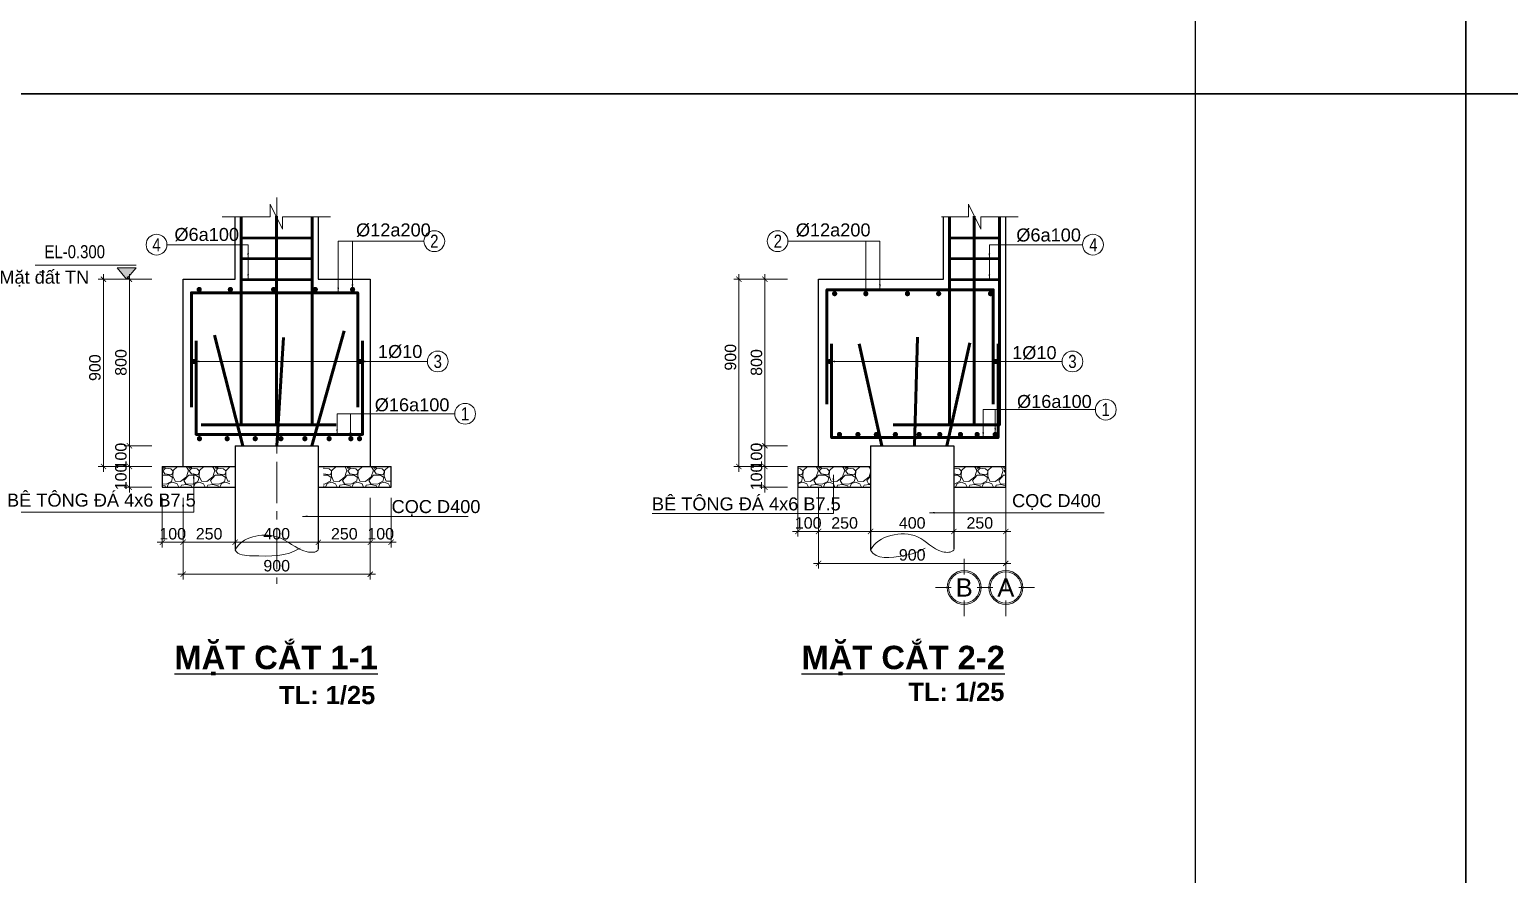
# Model space of a CAD drawing. Header units: millimetres. Extents: x 0 to 84000, y -29700 to 363007.
# Drawn here: x 14384 to 42840, y 192897 to 209135 of the extents above; entities that cross this region are included whole.
import ezdxf
from ezdxf.enums import TextEntityAlignment as Align

# ---------------------------------------------------------------- set-up
doc = ezdxf.new("R2010")
doc.units = ezdxf.units.MM
doc.linetypes.add('CENTER', pattern=[50.8, 31.75, -6.35, 6.35, -6.35])
for name, color, linetype, lineweight in [('- Blur line', 8, 'Continuous', 13), ('- Border', 7, 'Continuous', 25), ('- Dims', 8, 'Continuous', 13), ('- Grid line', 8, 'CENTER', 13), ('- Hatch', 251, 'Continuous', 13), ('- Note', 9, 'Continuous', 13), ('- RebarC', 10, 'Continuous', 50), ('- RebarL', 6, 'Continuous', 60), ('- Text thin', 3, 'Continuous', 25)]:
    doc.layers.add(name, color=color, linetype=linetype, lineweight=lineweight)
doc.styles.add('B-Arial', font='arialbd.ttf')
doc.styles.add('B-Helve Condense', font='VNI-HelveB.TTF')
doc.styles.add('R-Arial', font='arial.ttf')
doc.styles.add('R-Helve Condense', font='VHELVCN.TTF')
doc.dimstyles.new('SC-25-100', dxfattribs={"dimtxt": 220, "dimasz": 100, "dimexe": 100, "dimexo": 200, "dimgap": 50, "dimtad": 1, "dimdec": 0, "dimlfac": 0.25, "dimzin": 0, "dimdsep": 46, "dimtxsty": 'R-Arial', "dimblk": 'ARCHTICK', "dimcen": 0.5, "dimdle": 100, "dimclrd": 256, "dimclre": 256, "dimclrt": 4, "dimadec": 0, "dimazin": 0, "dimtfac": 1, "dimtdec": 0, "dimtix": 1, "dimtmove": 0, "dimatfit": 3, "dimfxl": 1, "dimtolj": 1, "dimtzin": 0, "dimlwd": -1, "dimlwe": -1, "dimarcsym": 0})

# ---------------------------------------------------------------- blocks, each defined once
blk = doc.blocks.new('_ArchTick')
at = {"color": 0, "linetype": 'ByBlock', "const_width": 0.15}
blk.add_lwpolyline([(-0.5, -0.5), (0.5, 0.5)], dxfattribs=at)
blk = doc.blocks.new('*D40')
at = {"layer": '- Dims', "transparency": 16777216}
for p, q in [((16736, 200737), (16204, 200737)), ((16304, 200737), (16304, 200837)), ((16304, 200337), (16304, 200737)), ((16736, 200337), (16204, 200337)), ((16304, 200337), (16304, 200237))]:
    blk.add_line(p, q, dxfattribs=at)
at = {"layer": 'Defpoints', "color": 0, "transparency": 16777216}
for p in [(16304, 200737), (16936, 200737), (16936, 200337)]:
    blk.add_point(p, dxfattribs=at)
at = {"layer": '- Dims', "transparency": 16777216, "xscale": 100, "yscale": 100, "zscale": 100}
for p, rotation in [((16304, 200737), 270), ((16304, 200337), 90)]:
    blk.add_blockref('_ArchTick', p, dxfattribs=dict(at, rotation=rotation))
at = {"layer": '- Dims', "color": 4, "transparency": 16777216, "insert": (16141, 200537), "char_height": 220, "attachment_point": 5, "rotation": 90, "style": 'R-Arial'}
blk.add_mtext('\\A1;100', dxfattribs=at)
blk = doc.blocks.new('*D41')
at = {"layer": '- Dims', "transparency": 16777216}
for p, q in [((16304, 201137), (16304, 201237)), ((16736, 201137), (16204, 201137)), ((16304, 200737), (16304, 201137)), ((16736, 200737), (16204, 200737)), ((16304, 200737), (16304, 200637))]:
    blk.add_line(p, q, dxfattribs=at)
at = {"layer": 'Defpoints', "color": 0, "transparency": 16777216}
for p in [(16304, 201137), (16936, 201137), (16936, 200737)]:
    blk.add_point(p, dxfattribs=at)
at = {"layer": '- Dims', "transparency": 16777216, "xscale": 100, "yscale": 100, "zscale": 100}
for p, rotation in [((16304, 201137), 270), ((16304, 200737), 90)]:
    blk.add_blockref('_ArchTick', p, dxfattribs=dict(at, rotation=rotation))
at = {"layer": '- Dims', "color": 4, "transparency": 16777216, "insert": (16141, 200937), "char_height": 220, "attachment_point": 5, "rotation": 90, "style": 'R-Arial'}
blk.add_mtext('\\A1;100', dxfattribs=at)
blk = doc.blocks.new('*D42')
at = {"layer": '- Dims', "transparency": 16777216}
for p, q in [((16736, 204337), (16204, 204337)), ((16304, 201037), (16304, 204437)), ((16736, 201137), (16204, 201137))]:
    blk.add_line(p, q, dxfattribs=at)
at = {"layer": 'Defpoints', "color": 0, "transparency": 16777216}
for p in [(16304, 204337), (16936, 204337), (16936, 201137)]:
    blk.add_point(p, dxfattribs=at)
at = {"layer": '- Dims', "transparency": 16777216, "xscale": 100, "yscale": 100, "zscale": 100}
for p, rotation in [((16304, 204337), 90), ((16304, 201137), 270)]:
    blk.add_blockref('_ArchTick', p, dxfattribs=dict(at, rotation=rotation))
at = {"layer": '- Dims', "color": 4, "transparency": 16777216, "insert": (16141, 202737), "char_height": 220, "attachment_point": 5, "rotation": 90, "style": 'R-Arial'}
blk.add_mtext('\\A1;800', dxfattribs=at)
blk = doc.blocks.new('*D43')
at = {"layer": '- Dims', "transparency": 16777216}
for p, q in [((16736, 204337), (15704, 204337)), ((15804, 200637), (15804, 204437)), ((16736, 200737), (15704, 200737))]:
    blk.add_line(p, q, dxfattribs=at)
at = {"layer": 'Defpoints', "color": 0, "transparency": 16777216}
for p in [(15804, 204337), (16936, 204337), (16936, 200737)]:
    blk.add_point(p, dxfattribs=at)
at = {"layer": '- Dims', "transparency": 16777216, "xscale": 100, "yscale": 100, "zscale": 100}
for p, rotation in [((15804, 204337), 90), ((15804, 200737), 270)]:
    blk.add_blockref('_ArchTick', p, dxfattribs=dict(at, rotation=rotation))
at = {"layer": '- Dims', "color": 4, "transparency": 16777216, "insert": (15641, 202637), "char_height": 220, "attachment_point": 5, "rotation": 90, "style": 'R-Arial'}
blk.add_mtext('\\A1;900', dxfattribs=at)
blk = doc.blocks.new('*D44')
at = {"layer": '- Dims', "transparency": 16777216}
for p, q in [((16936, 200137), (16936, 199181)), ((17336, 200137), (17336, 199181)), ((16936, 199281), (16836, 199281)), ((16936, 199281), (17336, 199281)), ((17336, 199281), (17436, 199281))]:
    blk.add_line(p, q, dxfattribs=at)
at = {"layer": 'Defpoints', "color": 0, "transparency": 16777216}
for p in [(16936, 200337), (17336, 200337), (17336, 199281)]:
    blk.add_point(p, dxfattribs=at)
at = {"layer": '- Dims', "transparency": 16777216, "xscale": 100, "yscale": 100, "zscale": 100}
blk.add_blockref('_ArchTick', (16936, 199281), dxfattribs=at)
at = {"layer": '- Dims', "transparency": 16777216, "xscale": 100, "yscale": 100, "zscale": 100, "rotation": 180}
blk.add_blockref('_ArchTick', (17336, 199281), dxfattribs=at)
at = {"layer": '- Dims', "color": 4, "transparency": 16777216, "insert": (17136, 199443), "char_height": 220, "attachment_point": 5, "style": 'R-Arial'}
blk.add_mtext('\\A1;100', dxfattribs=at)
blk = doc.blocks.new('*D45')
at = {"layer": '- Dims', "transparency": 16777216}
for p, q in [((17336, 200137), (17336, 199181)), ((18336, 200137), (18336, 199181)), ((17236, 199281), (18436, 199281))]:
    blk.add_line(p, q, dxfattribs=at)
at = {"layer": 'Defpoints', "color": 0, "transparency": 16777216}
for p in [(17336, 200337), (18336, 200337), (18336, 199281)]:
    blk.add_point(p, dxfattribs=at)
at = {"layer": '- Dims', "transparency": 16777216, "xscale": 100, "yscale": 100, "zscale": 100, "rotation": 180}
blk.add_blockref('_ArchTick', (17336, 199281), dxfattribs=at)
at = {"layer": '- Dims', "transparency": 16777216, "xscale": 100, "yscale": 100, "zscale": 100}
blk.add_blockref('_ArchTick', (18336, 199281), dxfattribs=at)
at = {"layer": '- Dims', "color": 4, "transparency": 16777216, "insert": (17836, 199443), "char_height": 220, "attachment_point": 5, "style": 'R-Arial'}
blk.add_mtext('\\A1;250', dxfattribs=at)
blk = doc.blocks.new('*D46')
at = {"layer": '- Dims', "transparency": 16777216}
for p, q in [((18336, 200137), (18336, 199181)), ((19936, 200137), (19936, 199181)), ((18236, 199281), (20036, 199281))]:
    blk.add_line(p, q, dxfattribs=at)
at = {"layer": 'Defpoints', "color": 0, "transparency": 16777216}
for p in [(18336, 200337), (19936, 200337), (19936, 199281)]:
    blk.add_point(p, dxfattribs=at)
at = {"layer": '- Dims', "transparency": 16777216, "xscale": 100, "yscale": 100, "zscale": 100, "rotation": 180}
blk.add_blockref('_ArchTick', (18336, 199281), dxfattribs=at)
at = {"layer": '- Dims', "transparency": 16777216, "xscale": 100, "yscale": 100, "zscale": 100}
blk.add_blockref('_ArchTick', (19936, 199281), dxfattribs=at)
at = {"layer": '- Dims', "color": 4, "transparency": 16777216, "insert": (19136, 199443), "char_height": 220, "attachment_point": 5, "style": 'R-Arial'}
blk.add_mtext('\\A1;400', dxfattribs=at)
blk = doc.blocks.new('*D47')
at = {"layer": '- Dims', "transparency": 16777216}
for p, q in [((19936, 200137), (19936, 199181)), ((20936, 200137), (20936, 199181)), ((19836, 199281), (21036, 199281))]:
    blk.add_line(p, q, dxfattribs=at)
at = {"layer": 'Defpoints', "color": 0, "transparency": 16777216}
for p in [(19936, 200337), (20936, 200337), (20936, 199281)]:
    blk.add_point(p, dxfattribs=at)
at = {"layer": '- Dims', "transparency": 16777216, "xscale": 100, "yscale": 100, "zscale": 100, "rotation": 180}
blk.add_blockref('_ArchTick', (19936, 199281), dxfattribs=at)
at = {"layer": '- Dims', "transparency": 16777216, "xscale": 100, "yscale": 100, "zscale": 100}
blk.add_blockref('_ArchTick', (20936, 199281), dxfattribs=at)
at = {"layer": '- Dims', "color": 4, "transparency": 16777216, "insert": (20436, 199443), "char_height": 220, "attachment_point": 5, "style": 'R-Arial'}
blk.add_mtext('\\A1;250', dxfattribs=at)
blk = doc.blocks.new('*D48')
at = {"layer": '- Dims', "transparency": 16777216}
for p, q in [((20936, 200137), (20936, 199181)), ((21336, 200137), (21336, 199181)), ((20936, 199281), (20836, 199281)), ((20936, 199281), (21336, 199281)), ((21336, 199281), (21436, 199281))]:
    blk.add_line(p, q, dxfattribs=at)
at = {"layer": 'Defpoints', "color": 0, "transparency": 16777216}
for p in [(20936, 200337), (21336, 200337), (21336, 199281)]:
    blk.add_point(p, dxfattribs=at)
at = {"layer": '- Dims', "transparency": 16777216, "xscale": 100, "yscale": 100, "zscale": 100}
blk.add_blockref('_ArchTick', (20936, 199281), dxfattribs=at)
at = {"layer": '- Dims', "transparency": 16777216, "xscale": 100, "yscale": 100, "zscale": 100, "rotation": 180}
blk.add_blockref('_ArchTick', (21336, 199281), dxfattribs=at)
at = {"layer": '- Dims', "color": 4, "transparency": 16777216, "insert": (21136, 199443), "char_height": 220, "attachment_point": 5, "style": 'R-Arial'}
blk.add_mtext('\\A1;100', dxfattribs=at)
blk = doc.blocks.new('*D49')
at = {"layer": '- Dims', "transparency": 16777216}
for p, q in [((17336, 200137), (17336, 198567)), ((20936, 200137), (20936, 198567)), ((17236, 198667), (21036, 198667))]:
    blk.add_line(p, q, dxfattribs=at)
at = {"layer": 'Defpoints', "color": 0, "transparency": 16777216}
for p in [(17336, 200337), (20936, 200337), (20936, 198667)]:
    blk.add_point(p, dxfattribs=at)
at = {"layer": '- Dims', "transparency": 16777216, "xscale": 100, "yscale": 100, "zscale": 100, "rotation": 180}
blk.add_blockref('_ArchTick', (17336, 198667), dxfattribs=at)
at = {"layer": '- Dims', "transparency": 16777216, "xscale": 100, "yscale": 100, "zscale": 100}
blk.add_blockref('_ArchTick', (20936, 198667), dxfattribs=at)
at = {"layer": '- Dims', "color": 4, "transparency": 16777216, "insert": (19136, 198829), "char_height": 220, "attachment_point": 5, "style": 'R-Arial'}
blk.add_mtext('\\A1;900', dxfattribs=at)
blk = doc.blocks.new('Steel symbol')
at = {"layer": '- Note', "color": 7}
blk.add_circle((0, 0), 200, dxfattribs=at)
at = {"layer": '- Note', "color": 3, "style": 'R-Helve Condense', "flags": 4}
blk.add_attdef('1', text='', height=250, dxfattribs=at).set_placement((0, 0), align=Align.MIDDLE_CENTER)
blk = doc.blocks.new('*U8')
blk.add_line((182, 273), (-1761, 273))
blk.add_lwpolyline([(182, 219), (-182, 219), (0, 0), (182, 219)])
blk.add_solid([(182, 219), (0, 0), (-182, 219)])
at = {"layer": '- Text thin', "style": 'R-Helve Condense', "flags": 8}
blk.add_attdef('STOREY', text='', height=250, dxfattribs=at).set_placement((-2243, 547), align=Align.MIDDLE_RIGHT)
for tag, p in [('FL%%P0.000', (-1590, 529)), ('EL%%P0.000', (-1633, 68))]:
    blk.add_attdef(tag, text='', height=250, dxfattribs=at).set_placement(p, align=Align.MIDDLE_LEFT)
blk = doc.blocks.new('*D60')
at = {"layer": '- Dims', "transparency": 16777216}
for p, q in [((28956, 200737), (28424, 200737)), ((28524, 200737), (28524, 200837)), ((28524, 200337), (28524, 200737)), ((28956, 200337), (28424, 200337)), ((28524, 200337), (28524, 200237))]:
    blk.add_line(p, q, dxfattribs=at)
at = {"layer": 'Defpoints', "color": 0, "transparency": 16777216}
for p in [(28524, 200737), (29156, 200737), (29156, 200337)]:
    blk.add_point(p, dxfattribs=at)
at = {"layer": '- Dims', "transparency": 16777216, "xscale": 100, "yscale": 100, "zscale": 100}
for p, rotation in [((28524, 200737), 270), ((28524, 200337), 90)]:
    blk.add_blockref('_ArchTick', p, dxfattribs=dict(at, rotation=rotation))
at = {"layer": '- Dims', "color": 4, "transparency": 16777216, "insert": (28362, 200537), "char_height": 220, "attachment_point": 5, "rotation": 90, "style": 'R-Arial'}
blk.add_mtext('\\A1;100', dxfattribs=at)
blk = doc.blocks.new('*D61')
at = {"layer": '- Dims', "transparency": 16777216}
for p, q in [((28524, 201137), (28524, 201237)), ((28956, 201137), (28424, 201137)), ((28524, 200737), (28524, 201137)), ((28956, 200737), (28424, 200737)), ((28524, 200737), (28524, 200637))]:
    blk.add_line(p, q, dxfattribs=at)
at = {"layer": 'Defpoints', "color": 0, "transparency": 16777216}
for p in [(28524, 201137), (29156, 201137), (29156, 200737)]:
    blk.add_point(p, dxfattribs=at)
at = {"layer": '- Dims', "transparency": 16777216, "xscale": 100, "yscale": 100, "zscale": 100}
for p, rotation in [((28524, 201137), 270), ((28524, 200737), 90)]:
    blk.add_blockref('_ArchTick', p, dxfattribs=dict(at, rotation=rotation))
at = {"layer": '- Dims', "color": 4, "transparency": 16777216, "insert": (28362, 200937), "char_height": 220, "attachment_point": 5, "rotation": 90, "style": 'R-Arial'}
blk.add_mtext('\\A1;100', dxfattribs=at)
blk = doc.blocks.new('*D62')
at = {"layer": '- Dims', "transparency": 16777216}
for p, q in [((28956, 204337), (28424, 204337)), ((28524, 201037), (28524, 204437)), ((28956, 201137), (28424, 201137))]:
    blk.add_line(p, q, dxfattribs=at)
at = {"layer": 'Defpoints', "color": 0, "transparency": 16777216}
for p in [(28524, 204337), (29156, 204337), (29156, 201137)]:
    blk.add_point(p, dxfattribs=at)
at = {"layer": '- Dims', "transparency": 16777216, "xscale": 100, "yscale": 100, "zscale": 100}
for p, rotation in [((28524, 204337), 90), ((28524, 201137), 270)]:
    blk.add_blockref('_ArchTick', p, dxfattribs=dict(at, rotation=rotation))
at = {"layer": '- Dims', "color": 4, "transparency": 16777216, "insert": (28362, 202737), "char_height": 220, "attachment_point": 5, "rotation": 90, "style": 'R-Arial'}
blk.add_mtext('\\A1;800', dxfattribs=at)
blk = doc.blocks.new('*D63')
at = {"layer": '- Dims', "transparency": 16777216}
for p, q in [((28956, 204337), (27924, 204337)), ((28024, 200637), (28024, 204437)), ((28956, 200737), (27924, 200737))]:
    blk.add_line(p, q, dxfattribs=at)
at = {"layer": 'Defpoints', "color": 0, "transparency": 16777216}
for p in [(28024, 204337), (29156, 204337), (29156, 200737)]:
    blk.add_point(p, dxfattribs=at)
at = {"layer": '- Dims', "transparency": 16777216, "xscale": 100, "yscale": 100, "zscale": 100}
for p, rotation in [((28024, 204337), 90), ((28024, 200737), 270)]:
    blk.add_blockref('_ArchTick', p, dxfattribs=dict(at, rotation=rotation))
at = {"layer": '- Dims', "color": 4, "transparency": 16777216, "insert": (27862, 202837), "char_height": 220, "attachment_point": 5, "rotation": 90, "style": 'R-Arial'}
blk.add_mtext('\\A1;900', dxfattribs=at)
blk = doc.blocks.new('*D64')
at = {"layer": '- Dims', "transparency": 16777216}
for p, q in [((29156, 200345), (29156, 199389)), ((29556, 200345), (29556, 199389)), ((29156, 199489), (29056, 199489)), ((29156, 199489), (29556, 199489)), ((29556, 199489), (29656, 199489))]:
    blk.add_line(p, q, dxfattribs=at)
at = {"layer": 'Defpoints', "color": 0, "transparency": 16777216}
for p in [(29156, 200545), (29556, 200545), (29556, 199489)]:
    blk.add_point(p, dxfattribs=at)
at = {"layer": '- Dims', "transparency": 16777216, "xscale": 100, "yscale": 100, "zscale": 100}
blk.add_blockref('_ArchTick', (29156, 199489), dxfattribs=at)
at = {"layer": '- Dims', "transparency": 16777216, "xscale": 100, "yscale": 100, "zscale": 100, "rotation": 180}
blk.add_blockref('_ArchTick', (29556, 199489), dxfattribs=at)
at = {"layer": '- Dims', "color": 4, "transparency": 16777216, "insert": (29356, 199651), "char_height": 220, "attachment_point": 5, "style": 'R-Arial'}
blk.add_mtext('\\A1;100', dxfattribs=at)
blk = doc.blocks.new('*D65')
at = {"layer": '- Dims', "transparency": 16777216}
for p, q in [((29556, 200345), (29556, 199389)), ((30556, 200345), (30556, 199389)), ((29456, 199489), (30656, 199489))]:
    blk.add_line(p, q, dxfattribs=at)
at = {"layer": 'Defpoints', "color": 0, "transparency": 16777216}
for p in [(29556, 200545), (30556, 200545), (30556, 199489)]:
    blk.add_point(p, dxfattribs=at)
at = {"layer": '- Dims', "transparency": 16777216, "xscale": 100, "yscale": 100, "zscale": 100, "rotation": 180}
blk.add_blockref('_ArchTick', (29556, 199489), dxfattribs=at)
at = {"layer": '- Dims', "transparency": 16777216, "xscale": 100, "yscale": 100, "zscale": 100}
blk.add_blockref('_ArchTick', (30556, 199489), dxfattribs=at)
at = {"layer": '- Dims', "color": 4, "transparency": 16777216, "insert": (30056, 199651), "char_height": 220, "attachment_point": 5, "style": 'R-Arial'}
blk.add_mtext('\\A1;250', dxfattribs=at)
blk = doc.blocks.new('*D66')
at = {"layer": '- Dims', "transparency": 16777216}
for p, q in [((30556, 200345), (30556, 199389)), ((32156, 200345), (32156, 199389)), ((30456, 199489), (32256, 199489))]:
    blk.add_line(p, q, dxfattribs=at)
at = {"layer": 'Defpoints', "color": 0, "transparency": 16777216}
for p in [(30556, 200545), (32156, 200545), (32156, 199489)]:
    blk.add_point(p, dxfattribs=at)
at = {"layer": '- Dims', "transparency": 16777216, "xscale": 100, "yscale": 100, "zscale": 100, "rotation": 180}
blk.add_blockref('_ArchTick', (30556, 199489), dxfattribs=at)
at = {"layer": '- Dims', "transparency": 16777216, "xscale": 100, "yscale": 100, "zscale": 100}
blk.add_blockref('_ArchTick', (32156, 199489), dxfattribs=at)
at = {"layer": '- Dims', "color": 4, "transparency": 16777216, "insert": (31356, 199651), "char_height": 220, "attachment_point": 5, "style": 'R-Arial'}
blk.add_mtext('\\A1;400', dxfattribs=at)
blk = doc.blocks.new('*D67')
at = {"layer": '- Dims', "transparency": 16777216}
for p, q in [((32156, 200345), (32156, 199389)), ((33156, 200345), (33156, 199389)), ((32056, 199489), (33256, 199489))]:
    blk.add_line(p, q, dxfattribs=at)
at = {"layer": 'Defpoints', "color": 0, "transparency": 16777216}
for p in [(32156, 200545), (33156, 200545), (33156, 199489)]:
    blk.add_point(p, dxfattribs=at)
at = {"layer": '- Dims', "transparency": 16777216, "xscale": 100, "yscale": 100, "zscale": 100, "rotation": 180}
blk.add_blockref('_ArchTick', (32156, 199489), dxfattribs=at)
at = {"layer": '- Dims', "transparency": 16777216, "xscale": 100, "yscale": 100, "zscale": 100}
blk.add_blockref('_ArchTick', (33156, 199489), dxfattribs=at)
at = {"layer": '- Dims', "color": 4, "transparency": 16777216, "insert": (32656, 199651), "char_height": 220, "attachment_point": 5, "style": 'R-Arial'}
blk.add_mtext('\\A1;250', dxfattribs=at)
blk = doc.blocks.new('*D68')
at = {"layer": '- Dims', "transparency": 16777216}
for p, q in [((29556, 200345), (29556, 198775)), ((33156, 200345), (33156, 198775)), ((29456, 198875), (33256, 198875))]:
    blk.add_line(p, q, dxfattribs=at)
at = {"layer": 'Defpoints', "color": 0, "transparency": 16777216}
for p in [(29556, 200545), (33156, 200545), (33156, 198875)]:
    blk.add_point(p, dxfattribs=at)
at = {"layer": '- Dims', "transparency": 16777216, "xscale": 100, "yscale": 100, "zscale": 100, "rotation": 180}
blk.add_blockref('_ArchTick', (29556, 198875), dxfattribs=at)
at = {"layer": '- Dims', "transparency": 16777216, "xscale": 100, "yscale": 100, "zscale": 100}
blk.add_blockref('_ArchTick', (33156, 198875), dxfattribs=at)
at = {"layer": '- Dims', "color": 4, "transparency": 16777216, "insert": (31356, 199037), "char_height": 220, "attachment_point": 5, "style": 'R-Arial'}
blk.add_mtext('\\A1;900', dxfattribs=at)
blk = doc.blocks.new('Grid symbol')
at = {"layer": '- Grid line', "color": 7, "linetype": 'Continuous', "ltscale": 100}
for points in [[(0, 250), (0, 550)], [(-250, 0), (-550, 0)], [(250, 0), (550, 0)], [(0, -250), (0, -550)]]:
    blk.add_lwpolyline(points, dxfattribs=at)
blk.add_circle((0, 0), 325, dxfattribs=at)
at = {"layer": '- Grid line', "color": 32, "linetype": 'Continuous', "ltscale": 100}
blk.add_circle((0, 0), 300, dxfattribs=at)
at = {"layer": '- Grid line', "color": 3, "style": 'R-Helve Condense', "flags": 4}
blk.add_attdef('A', text='', height=350, dxfattribs=at).set_placement((1, 24), align=Align.MIDDLE_CENTER)

msp = doc.modelspace()

# ---------------------------------------------------------------- hatches: boundary and pattern name
at = {"layer": '- Hatch'}
h = msp.add_hatch(dxfattribs=at)
h.set_pattern_fill('GRAVEL', color=256, scale=20, style=0)
h.set_pattern_definition([(228.0128, (17502.042, 200845.02), (-4064.00345, -4572.0056), [68.344, -6766.1]), (184.9697, (17456.322, 200794.22), (6096.00986, 507.99642), [117.281, -11610.8]), (132.5104, (17339.482, 200784.06), (5079.9963, -5588.00546), [82.696, -8186.94]), (267.2737, (17141.362, 200657.06), (507.9978, 10159.99673), [106.801, -10573.28]), (292.8337, (17136.282, 200550.38), (-2540.00721, 6096.00347), [104.727, -10367.96]), (357.2737, (17176.922, 200453.86), (-10159.99673, 507.9978), [106.801, -10573.28]), (37.6942, (17283.602, 200448.779), (-6604.00417, -5079.99547), [141.239, -13982.62]), (72.2553, (17395.362, 200535.139), (3556.00711, 11176.00324), [133.344, -13201.06]), (121.4296, (17436.002, 200662.14), (-4064.00105, 6603.99223), [107.163, -10609.1]), (175.2364, (17380.12, 200753.58), (5587.9956, -507.99523), [122.343, -5994.78]), (222.3974, (17258.202, 200763.739), (-6096.000183, -5587.99273), [158.216, -15663.36]), (138.8141, (17644.28, 200651.98), (-3555.99773, 3047.9953), [54, -5346.12]), (171.4692, (17603.642, 200687.54), (6603.98992, -1016.00256), [102.736, -10170.92]), (225, (17502.04, 200702.78), (-1e-13, -508), [71.84, -646.58]), (203.1986, (17466.48, 200763.74), (2540.0086, 1016.0045), [38.688, -3830.12]), (291.8014, (17430.92, 200748.5), (-508.0004, 1524.001), [54.713, -2680.96]), (30.9638, (17451.24, 200697.7), (1523.9984, 1016.0008), [88.864, -2873.26]), (161.565, (17527.44, 200743.42), (1016.0005, -507.999), [64.257, -1542.18]), (16.3895, (17136.282, 200748.5), (5080.0028, 1523.99683), [90.018, -8911.76]), (70.3462, (17222.642, 200773.9), (-2031.99434, -5587.9921), [75.52, -7476.44]), (293.1986, (17527.44, 200845.02), (-1016.0045, 2540.0086), [77.376, -3791.44]), (343.6105, (17557.922, 200773.9), (-5080.0028, 1523.99683), [90.018, -8911.76]), (339.444, (17136.28, 200433.54), (-2540.00315, 1015.9988), [86.807, -4253.54]), (294.7751, (17217.562, 200403.06), (-2539.99408, 5587.9974), [72.734, -7200.72]), (66.8014, (17532.52, 200337.02), (1016.0045, 2540.0086), [77.376, -3791.44]), (17.354, (17563.002, 200408.14), (-6604.00036, -2031.99694), [85.157, -8430.48]), (69.444, (17283.6, 200337.02), (-1015.9988, -2540.00315), [43.404, -4296.96]), (101.31, (17502.04, 200337.02), (-507.9975, 2031.9935), [25.903, -2564.4]), (165.9638, (17496.96, 200362.42), (1524.001, -507.999), [104.727, -1989.81]), (186.009, (17395.362, 200387.82), (5079.9925, 507.99881), [97.053, -9608.28]), (303.69, (17451.24, 200651.98), (-508, 1015.999), [73.265, -1758.356]), (353.1572, (17491.882, 200591.02), (8636.00357, -1016.00455), [127.911, -12663.2]), (60.9454, (17618.88, 200575.78), (-2031.9953, -3555.9915), [52.302, -5177.88]), (90, (17644.3, 200621.5), (-508, 508), [30.48, -477.52]), (120.2564, (17385.202, 200403.06), (2031.9957, -3555.9982), [70.573, -6986.78]), (48.0128, (17349.642, 200464.02), (4064.00345, 4572.00562), [136.689, -6697.76]), (0, (17441.1, 200565.6), (508, 508), [132.08, -375.92]), (325.3048, (17573.162, 200565.62), (-5079.9912, 3556.00034), [80.322, -7951.86]), (254.0546, (17639.2, 200519.9), (-508.0013, -2032.0048), [73.966, -3624.34]), (207.646, (17618.882, 200448.78), (-9651.99661, -5080.0032), [120.429, -11922.5]), (175.4261, (17512.202, 200392.9), (-6604.00152, 507.99754), [127.406, -12613.16]), (175.4261, (17512.202, 200392.9), (-6604.00152, 507.99754), [127.406, -12613.16])])
h.paths.add_polyline_path([(18236.3, 200337), (18236.3, 200737), (16936.3, 200737), (16936.3, 200337)])
h.paths.add_polyline_path([(20036.3, 200737), (20036.3, 200337), (21336.3, 200337), (21336.3, 200737)])
h = msp.add_hatch(dxfattribs=at)
h.set_pattern_fill('GRAVEL', color=256, scale=20, style=0)
h.set_pattern_definition([(228.0128, (30122.224, 200845.02), (-4064.00345, -4572.0056), [68.344, -6766.1]), (184.9697, (30076.504, 200794.22), (6096.00986, 507.99642), [117.281, -11610.8]), (132.5104, (29959.664, 200784.06), (5079.9963, -5588.00546), [82.696, -8186.94]), (267.2737, (29761.544, 200657.06), (507.9978, 10159.99673), [106.801, -10573.28]), (292.8337, (29756.464, 200550.38), (-2540.00721, 6096.00347), [104.727, -10367.96]), (357.2737, (29797.104, 200453.86), (-10159.99673, 507.9978), [106.801, -10573.28]), (37.6942, (29903.784, 200448.779), (-6604.00417, -5079.99547), [141.239, -13982.62]), (72.2553, (30015.544, 200535.139), (3556.00711, 11176.00324), [133.344, -13201.06]), (121.4296, (30056.184, 200662.14), (-4064.00105, 6603.99223), [107.163, -10609.1]), (175.2364, (30000.304, 200753.58), (5587.9956, -507.99523), [122.343, -5994.78]), (222.3974, (29878.384, 200763.739), (-6096.00018, -5587.99273), [158.216, -15663.36]), (138.8141, (30264.464, 200651.98), (-3555.9977, 3047.9953), [54, -5346.12]), (171.4692, (30223.824, 200687.54), (6603.98992, -1016.00256), [102.736, -10170.92]), (225, (30122.22, 200702.78), (-1e-13, -508), [71.84, -646.58]), (203.1986, (30086.664, 200763.74), (2540.0086, 1016.0045), [38.69, -3830.12]), (291.8014, (30051.1, 200748.5), (-508.0004, 1524.001), [54.713, -2680.96]), (30.9638, (30071.42, 200697.7), (1523.9984, 1016.0008), [88.864, -2873.26]), (161.565, (30147.62, 200743.42), (1016.0005, -507.999), [64.26, -1542.18]), (16.3895, (29756.464, 200748.5), (5080.0028, 1523.99683), [90.018, -8911.76]), (70.3462, (29842.824, 200773.9), (-2031.99434, -5587.9921), [75.52, -7476.44]), (293.1986, (30147.624, 200845.02), (-1016.0045, 2540.0086), [77.376, -3791.44]), (343.6105, (30178.104, 200773.9), (-5080.0028, 1523.99683), [90.018, -8911.76]), (339.444, (29756.464, 200433.54), (-2540.0032, 1015.9988), [86.807, -4253.54]), (294.7751, (29837.744, 200403.06), (-2539.99408, 5587.9974), [72.734, -7200.72]), (66.8014, (30152.704, 200337.02), (1016.0045, 2540.0086), [77.376, -3791.44]), (17.354, (30183.184, 200408.14), (-6604.00036, -2031.99694), [85.157, -8430.48]), (69.444, (29903.784, 200337.02), (-1015.9988, -2540.0032), [43.404, -4296.96]), (101.31, (30122.22, 200337.02), (-507.9975, 2031.9935), [25.903, -2564.4]), (165.964, (30117.14, 200362.42), (1524.001, -507.999), [104.727, -1989.81]), (186.009, (30015.544, 200387.82), (5079.9925, 507.99881), [97.053, -9608.28]), (303.69, (30071.42, 200651.98), (-508, 1015.999), [73.265, -1758.356]), (353.1572, (30112.064, 200591.02), (8636.00357, -1016.00455), [127.911, -12663.2]), (60.9454, (30239.064, 200575.78), (-2031.9953, -3555.9915), [52.302, -5177.88]), (90, (30264.46, 200621.5), (-508, 508), [30.48, -477.52]), (120.2564, (30005.384, 200403.06), (2031.9957, -3555.9982), [70.573, -6986.78]), (48.0128, (29969.824, 200464.02), (4064.00345, 4572.0056), [136.689, -6697.76]), (0, (30061.26, 200565.6), (508, 508), [132.08, -375.92]), (325.3048, (30193.344, 200565.62), (-5079.9912, 3556.00034), [80.322, -7951.86]), (254.0546, (30259.384, 200519.9), (-508.0013, -2032.0048), [73.966, -3624.34]), (207.646, (30239.064, 200448.78), (-9651.99661, -5080.0032), [120.429, -11922.5]), (175.4261, (30132.384, 200392.9), (-6604.00152, 507.99754), [127.406, -12613.16]), (175.4261, (30132.384, 200392.9), (-6604.00152, 507.99754), [127.406, -12613.16])])
h.paths.add_polyline_path([(33156.5, 200337), (33156.5, 200737), (32156.5, 200737), (32156.5, 200337)])
h.paths.add_polyline_path([(30556.5, 200337), (30556.5, 200737), (29156.5, 200737), (29156.5, 200337)])

# ---------------------------------------------------------------- linework, layer by layer
at = {"layer": '- Blur line'}
for points in [[(18088.1, 205537), (19008.1, 205537), (19008.1, 205777), (19248.1, 205297), (19248.1, 205537), (20168.1, 205537)], [(31916.5, 205537), (32436.5, 205537), (32436.5, 205777), (32676.5, 205297), (32676.5, 205537), (33396.5, 205537)]]:
    msp.add_lwpolyline(points, dxfattribs=at)
at = {"layer": '- Blur line', "linetype": 'Continuous', "ltscale": 5}
for points, start_tangent, end_tangent in [([(30556.5, 199130.9), (31455.7, 199386.6), (31940.4, 199099.6), (32156.5, 199130.9)], (0.4233853, 0.9059497), (0.671616, 0.7408994)), ([(18336.3, 199130.9), (19135.5, 199386.6), (19720.2, 199099.6), (19936.3, 199130.9)], (0.4233853, 0.9059497), (0.671616, 0.7408994)), ([(18336.3, 199130.9), (18662.1, 199021.3), (19584.1, 199170)], (0.4632017, -0.8862529), (0.840303, 0.542117)), ([(30556.5, 199130.9), (31182.3, 199021.3), (31604.2, 199170)], (0.4632017, -0.8862529), (0.840303, 0.542117))]:
    msp.add_spline(points, degree=3, dxfattribs=dict(at, start_tangent=start_tangent, end_tangent=end_tangent))
at = {"layer": '- Border'}
for p, q in [((18336.3, 204337), (18336.3, 205537)), ((19936.3, 205537), (19936.3, 204337)), ((31956.5, 204337), (31956.5, 205537)), ((17336.3, 200737), (17336.3, 204337)), ((17336.3, 204337), (18336.3, 204337)), ((20936.3, 204337), (20936.3, 200737)), ((29556.5, 200737), (29556.5, 204337)), ((29556.5, 204337), (31956.5, 204337)), ((18336.3, 201137), (18336.3, 199139.8)), ((19936.3, 201137), (19936.3, 199139.8)), ((30556.5, 201137), (30556.5, 199139.8)), ((32156.5, 201137), (32156.5, 199139.8))]:
    msp.add_line(p, q, dxfattribs=at)
for points in [[(32156.5, 200337), (33156.5, 200337), (33156.5, 205537)], [(18336.3, 201137), (19936.3, 201137)], [(30556.5, 201137), (32156.5, 201137)], [(16936.3, 200737), (16936.3, 200337), (18336.3, 200337)], [(16936.3, 200737), (18336.3, 200737)], [(19936.3, 200737), (21336.3, 200737)], [(19936.3, 200337), (21336.3, 200337), (21336.3, 200737)], [(29156.5, 200737), (29156.5, 200337), (30556.5, 200337)], [(29156.5, 200737), (30556.5, 200737)], [(32156.5, 200737), (33156.5, 200737)]]:
    msp.add_lwpolyline(points, dxfattribs=at)
at = {"layer": '- Border', "ltscale": 100}
msp.add_lwpolyline([(19936.3, 204337), (20936.3, 204337)], dxfattribs=at)
at = {"layer": '- Grid line', "ltscale": 25}
for points in [[(19136.3, 205909.2), (19136.3, 198483.4)], [(33156.5, 205513.2), (33156.5, 198369.7)]]:
    msp.add_lwpolyline(points, dxfattribs=at)
at = {"layer": '- RebarC'}
for points in [[(18455.4, 205134.3), (19816.3, 205134.3)], [(32073.2, 205134.3), (33034, 205134.3)], [(18455.4, 204734.3), (19816.3, 204734.3)], [(32073.2, 204734.3), (33034, 204734.3)], [(18455.4, 204334.3), (19816.3, 204334.3)], [(32073.2, 204334.3), (33034, 204334.3)]]:
    msp.add_lwpolyline(points, dxfattribs=at)
at = {"layer": '- RebarL'}
for points in [[(18455.4, 205537), (18455.4, 201536.2), (17682.9, 201536.2)], [(19816.3, 205537), (19816.3, 201536.2), (18217.5, 201536.2)], [(19129.2, 205550.4), (19129.2, 201536.2), (20278.5, 201536.2)], [(32073.2, 205537), (32073.2, 201536.2), (30992.9, 201536.2)], [(32546.9, 205550.4), (32546.9, 201536.2), (31835.2, 201536.2)], [(33034, 205537), (33034, 201536.2), (31835.2, 201536.2)], [(17494.5, 201876.1), (17494.5, 204076.1), (20694.5, 204076.1), (20694.5, 201876.1)], [(29714.7, 201936.1), (29714.7, 204136.1), (32914.7, 204136.1), (32914.7, 201936.1)], [(18487.7, 201137), (17937.6, 203259.3)], [(19136.3, 201137), (19266.5, 203214.3)], [(19808.4, 201137), (20433, 203343.5)], [(31398.6, 201137), (31455.2, 203220.6)], [(17586.3, 203154), (17586.3, 201354), (20786.3, 201354), (20786.3, 203154)], [(29806.5, 203094), (29806.5, 201294), (33006.5, 201294), (33006.5, 203094)], [(30773.3, 201137), (30337.3, 203097.4)], [(32024.7, 201137), (32464.2, 203116)]]:
    msp.add_lwpolyline(points, dxfattribs=at)
at = {"layer": '- RebarL', "const_width": 50}
for points in [[(17620.4, 204139.8, 1), (17670.4, 204139.8, 1)], [(18220.4, 204139.8, 1), (18270.4, 204139.8, 1)], [(19052.6, 204139.8, 1), (19102.6, 204139.8, 1)], [(19852.6, 204139.8, 1), (19902.6, 204139.8, 1)], [(20569.9, 204139.8, 1), (20619.9, 204139.8, 1)], [(29839.5, 204059.8, 1), (29889.5, 204059.8, 1)], [(30439.5, 204059.8, 1), (30489.5, 204059.8, 1)], [(31239.5, 204059.8, 1), (31289.5, 204059.8, 1)], [(31839.5, 204059.8, 1), (31889.5, 204059.8, 1)], [(32837.1, 204059.8, 1), (32887.1, 204059.8, 1)], [(17525, 202756.4, 1), (17575, 202756.4, 1)], [(20716.2, 202756.4, 1), (20766.2, 202756.4, 1)], [(29745.2, 202756.4, 1), (29795.2, 202756.4, 1)], [(32936.3, 202756.4, 1), (32986.3, 202756.4, 1)], [(17625, 201272.2, 1), (17675, 201272.2, 1)], [(18158.6, 201272.2, 1), (18208.6, 201272.2, 1)], [(18698.6, 201272.2, 1), (18748.6, 201272.2, 1)], [(19192, 201272.2, 1), (19242, 201272.2, 1)], [(19652.6, 201272.2, 1), (19702.6, 201272.2, 1)], [(20118.8, 201272.2, 1), (20168.8, 201272.2, 1)], [(20536.9, 201272.2, 1), (20586.9, 201272.2, 1)], [(20703.3, 201272.2, 1), (20753.3, 201272.2, 1)], [(29932.2, 201352.2, 1), (29982.2, 201352.2, 1)], [(30287.5, 201352.2, 1), (30337.5, 201352.2, 1)], [(30642.8, 201352.2, 1), (30692.8, 201352.2, 1)], [(31007.9, 201352.2, 1), (31057.9, 201352.2, 1)], [(31463.2, 201352.2, 1), (31513.2, 201352.2, 1)], [(31861, 201352.2, 1), (31911, 201352.2, 1)], [(32259.4, 201352.2, 1), (32309.4, 201352.2, 1)], [(32579.9, 201352.2, 1), (32629.9, 201352.2, 1)], [(32926.7, 201352.2, 1), (32976.7, 201352.2, 1)]]:
    msp.add_lwpolyline(points, format="xyb", close=True, dxfattribs=at)
at = {"layer": 'Defpoints'}
for points in [[(42000, 237600), (42000, 207900), (0, 207900), (0, 237600)], [(84000, 237600), (84000, 207900), (42000, 207900), (42000, 237600)], [(42000, 207900), (42000, 178200), (0, 178200), (0, 207900)], [(84000, 207900), (84000, 178200), (42000, 178200), (42000, 207900)]]:
    msp.add_lwpolyline(points, close=True, dxfattribs=at)
msp.add_lwpolyline([(36800, 237600), (36800, -29700)], dxfattribs=at)

# ---------------------------------------------------------------- block references
at = {"layer": '- Note'}
ref = msp.add_blockref('*U8', (16249.8, 204337), dxfattribs=at)
ref.add_attrib('FL%%P0.000', 'EL-0.300', dxfattribs={"layer": '- Text thin', "height": 250, "style": 'R-Helve Condense'}).set_placement((14671.6, 204866), align=Align.MIDDLE_LEFT)
at = {"layer": '- Text thin'}
ref = msp.add_blockref('Steel symbol', (16825.2, 205001.2), dxfattribs=at)
ref.add_attrib('1', '4', dxfattribs={"height": 250, "style": 'R-Helve Condense'}).set_placement((16825.2, 205001.2), align=Align.MIDDLE_CENTER)
ref = msp.add_blockref('Steel symbol', (22166.8, 205068.5), dxfattribs=at)
ref.add_attrib('1', '2', dxfattribs={"height": 250, "style": 'R-Helve Condense'}).set_placement((22166.8, 205068.5), align=Align.MIDDLE_CENTER)
ref = msp.add_blockref('Steel symbol', (28767.8, 205068.5), dxfattribs=dict(at, xscale=-1))
ref.add_attrib('1', '2', dxfattribs={"height": 250, "style": 'R-Helve Condense'}).set_placement((28772.5, 205068.5), align=Align.MIDDLE_CENTER)
ref = msp.add_blockref('Steel symbol', (34831.8, 205001.2), dxfattribs=dict(at, xscale=-1))
ref.add_attrib('1', '4', dxfattribs={"height": 250, "style": 'R-Helve Condense'}).set_placement((34840.5, 205001.2), align=Align.MIDDLE_CENTER)
ref = msp.add_blockref('Steel symbol', (22232.5, 202756.4), dxfattribs=at)
ref.add_attrib('1', '3', dxfattribs={"height": 250, "style": 'R-Helve Condense'}).set_placement((22232.5, 202756.4), align=Align.MIDDLE_CENTER)
ref = msp.add_blockref('Steel symbol', (34437.4, 202756.4), dxfattribs=at)
ref.add_attrib('1', '3', dxfattribs={"height": 250, "style": 'R-Helve Condense'}).set_placement((34437.4, 202756.4), align=Align.MIDDLE_CENTER)
ref = msp.add_blockref('Steel symbol', (22759, 201750.6), dxfattribs=at)
ref.add_attrib('1', '1', dxfattribs={"height": 250, "style": 'R-Helve Condense'}).set_placement((22759, 201750.6), align=Align.MIDDLE_CENTER)
ref = msp.add_blockref('Steel symbol', (35078, 201830.6), dxfattribs=at)
ref.add_attrib('1', '1', dxfattribs={"height": 250, "style": 'R-Helve Condense'}).set_placement((35078, 201830.6), align=Align.MIDDLE_CENTER)
ref = msp.add_blockref('Grid symbol', (32356.5, 198412.1), dxfattribs=at)
ref.add_attrib('A', 'B', dxfattribs={"height": 350, "style": 'B-Helve Condense'}).set_placement((32356.5, 198412.1), align=Align.MIDDLE_CENTER)
ref = msp.add_blockref('Grid symbol', (33156.5, 198412.1), dxfattribs=at)
ref.add_attrib('A', 'A', dxfattribs={"height": 350, "style": 'B-Helve Condense'}).set_placement((33156.5, 198412.1), align=Align.MIDDLE_CENTER)

# ---------------------------------------------------------------- texts
for s, height, style, p in [('%%C6a100', 250, 'R-Arial', (17168.9, 205072.7)), ('%%C12a200', 250, 'R-Arial', (20661.9, 205160.1)), ('%%C12a200', 250, 'R-Arial', (29118.2, 205160.1)), ('%%C6a100', 250, 'R-Arial', (33357.9, 205062.8)), ('Mặt đất TN', 250, 'R-Arial', (13802.9, 204251.5)), ('1%%C10', 250, 'R-Arial', (21082.4, 202823.1)), ('1%%C10', 250, 'R-Arial', (33278.1, 202800.9)), ('%%C16a100', 250, 'R-Arial', (21021.2, 201798.5)), ('%%C16a100', 250, 'R-Arial', (33371.3, 201862.2)), ('BÊ TÔNG ĐÁ 4x6 B7.5', 250, 'R-Arial', (13950.8, 199966.4)), ('CỌC D400', 250, 'R-Arial', (21345.2, 199842.3)), ('BÊ TÔNG ĐÁ 4x6 B7.5', 250, 'R-Arial', (26351.8, 199893.5)), ('CỌC D400', 250, 'R-Arial', (33276.4, 199955.7)), ('%%UMẶT CẮT 1-1', 450, 'B-Arial', (17168, 196841.4)), ('%%UMẶT CẮT 2-2', 450, 'B-Arial', (29227.6, 196841.4)), ('TL: 1/25', 350, 'B-Arial', (19183.4, 196169.5)), ('TL: 1/25', 350, 'B-Arial', (31282.1, 196230.3))]:
    msp.add_text(s, height=height, dxfattribs=dict(at, style=style)).set_placement(p)

# ---------------------------------------------------------------- dimensions: what is measured, and where the dimension line sits
at = {"layer": '- Dims'}
for base, p1, p2, picture, middle in [((15803.7, 204337), (16936.3, 200737), (16936.3, 204337), '*D43', (15803.7, 202637)), ((28023.9, 204337), (29156.5, 200737), (29156.5, 204337), '*D63', (28023.9, 202837))]:
    dim = msp.add_linear_dim(base=base, p1=p1, p2=p2, angle=90, dimstyle='SC-25-100', override={"dimtxsty": 'R-Arial'}, dxfattribs=at)
    dim.commit()
    dim.dimension.update_dxf_attribs({"geometry": picture, "text_midpoint": middle, "dimtype": 160})
for base, p1, p2, picture, middle in [((16303.7, 204337), (16936.3, 201137), (16936.3, 204337), '*D42', (16141.4, 202737)), ((28523.9, 204337), (29156.5, 201137), (29156.5, 204337), '*D62', (28361.6, 202737)), ((16303.7, 201137), (16936.3, 200737), (16936.3, 201137), '*D41', (16141.4, 200937)), ((28523.9, 201137), (29156.5, 200737), (29156.5, 201137), '*D61', (28361.6, 200937)), ((16303.7, 200737), (16936.3, 200337), (16936.3, 200737), '*D40', (16141.4, 200537)), ((28523.9, 200737), (29156.5, 200337), (29156.5, 200737), '*D60', (28361.6, 200537))]:
    dim = msp.add_linear_dim(base=base, p1=p1, p2=p2, angle=90, dimstyle='SC-25-100', override={"dimtxsty": 'R-Arial'}, dxfattribs=at)
    dim.commit()
    dim.dimension.update_dxf_attribs({"geometry": picture, "text_midpoint": middle})
for base, p1, p2, picture, middle in [((17336.3, 199280.9), (16936.3, 200337), (17336.3, 200337), '*D44', (17136.3, 199443.2)), ((18336.3, 199280.9), (17336.3, 200337), (18336.3, 200337), '*D45', (17836.3, 199443.2)), ((20936.3, 198666.9), (17336.3, 200337), (20936.3, 200337), '*D49', (19136.3, 198829.2)), ((19936.3, 199280.9), (18336.3, 200337), (19936.3, 200337), '*D46', (19136.3, 199443.2)), ((20936.3, 199280.9), (19936.3, 200337), (20936.3, 200337), '*D47', (20436.3, 199443.2)), ((21336.3, 199280.9), (20936.3, 200337), (21336.3, 200337), '*D48', (21136.3, 199443.2)), ((29556.5, 199488.6), (29156.5, 200544.7), (29556.5, 200544.7), '*D64', (29356.5, 199650.9)), ((30556.5, 199488.6), (29556.5, 200544.7), (30556.5, 200544.7), '*D65', (30056.5, 199650.9)), ((33156.5, 198874.6), (29556.5, 200544.7), (33156.5, 200544.7), '*D68', (31356.5, 199036.9)), ((32156.5, 199488.6), (30556.5, 200544.7), (32156.5, 200544.7), '*D66', (31356.5, 199650.9)), ((33156.5, 199488.6), (32156.5, 200544.7), (33156.5, 200544.7), '*D67', (32656.5, 199650.9))]:
    dim = msp.add_linear_dim(base=base, p1=p1, p2=p2, dimstyle='SC-25-100', override={"dimtxsty": 'R-Arial'}, dxfattribs=at)
    dim.commit()
    dim.dimension.update_dxf_attribs({"geometry": picture, "text_midpoint": middle})

# ---------------------------------------------------------------- leaders
at = {"layer": '- Note'}
for points in [[(18585.8, 204334.3), (18585.8, 205001.2), (17025.2, 205001.2)], [(18585.8, 204734.3), (18585.8, 205001.2), (17518.4, 205001.2)], [(20318.8, 204076.1), (20318.8, 205068.5), (21767.4, 205068.5)], [(20592.7, 204139.3), (20592.7, 205068.5), (21966.8, 205068.5)], [(30462, 204054.9), (30462, 205068.5), (28967.8, 205068.5)], [(30735.8, 204136.1), (30735.8, 205068.5), (29167.3, 205068.5)], [(32840.3, 204334.3), (32840.3, 205001.2), (34631.8, 205001.2)], [(32840.3, 204734.3), (32840.3, 205001.2), (33938.6, 205001.2)], [(17550, 202756.4), (22032.5, 202756.4)], [(20741.2, 202756.4), (22032.5, 202756.4)], [(29770.2, 202756.4), (34237.4, 202756.4)], [(32961.3, 202756.4), (34237.4, 202756.4)], [(32721.4, 201292.2), (32721.2, 201830.6), (34169.7, 201830.6)], [(32952.3, 201374), (32952.3, 201830.6), (34878, 201830.6)], [(20296.5, 201354), (20296.3, 201750.6), (22550.1, 201750.6)], [(20556.2, 201294), (20556.2, 201750.6), (22559, 201750.6)], [(17539.9, 200602.6), (17539.9, 199857.4), (13950.2, 199857.4)], [(29840, 200577.9), (29840, 199832.8), (26353.1, 199832.8)], [(19632.9, 199779.2), (22815, 199779.2)], [(31689.7, 199848.9), (35047.9, 199848.9)]]:
    msp.add_leader(points, dimstyle='SC-25-100', dxfattribs=at)

doc.saveas('drawing.dxf')
